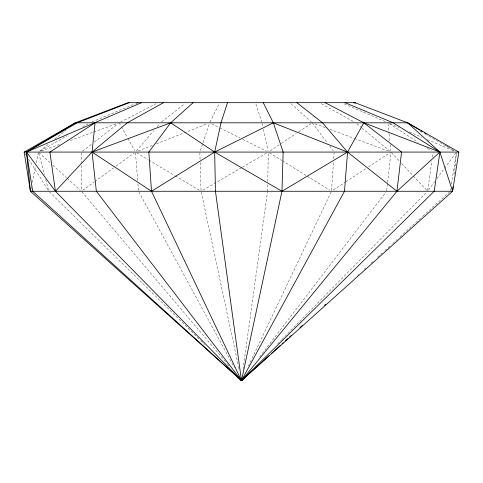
<?xml version="1.0" encoding="UTF-8"?>
<svg xmlns="http://www.w3.org/2000/svg" width="483" height="483" viewBox="0 0 483 483"><rect width="100%" height="100%" fill="white"/><g stroke="black" fill="none" stroke-linecap="round" stroke-linejoin="round"><path stroke-width="0.36" stroke-dasharray="2.42 1.81" d="M267.552 191.268L267.685 184.482M267.745 181.469L268.306 152.833M331.549 190.531L333.518 161.69M333.723 158.732L334.127 152.815M454.28 174.26L456.429 152.815M386.726 190.531L387.541 183.135M387.62 182.393L390.952 152.079M243.082 369.109L267.449 192.017M427.684 190.531L431.856 160.948M432.376 157.253L433.003 152.815M450.416 190.531L450.651 189.052M451.466 183.872L456.387 152.815M31.015 188.364L31.31 186.915M32.204 182.556L35.633 165.868M36.225 162.964L38.308 152.803M200.324 150.648L202.721 143.511M202.957 142.799L209.429 123.527M248.431 366.042L331.181 191.95M210.002 122.139L219.083 104.02M428.469 190.061L434.7 181.62M436.922 178.607L456.055 152.682M259.613 356.985L386.183 191.866M136.405 150.95L153.715 130.688M157.084 126.751L159.487 123.938M277.683 343.799L281.378 340.038M281.903 339.501L427.05 191.805M357.523 275.407L358.64 274.392M364.23 269.321L365.903 267.799M370.932 263.241L372.61 261.72M377.64 257.155L382.113 253.104M384.909 250.568L389.938 246.004M392.733 243.474L397.201 239.417M399.996 236.881L422.353 216.607M422.915 216.1L449.739 191.775M39.63 151.149L49.012 143.717M54.875 139.068L66.014 130.241M161.618 121.897L184.385 104.05M82.605 151.161L92.042 143.843M94.396 142.014L117.985 123.726M82.641 190.387L94.173 182.019M94.777 181.578L113.596 167.927M116.023 166.17L134.232 152.96M270.184 150.841L280.72 143.831M281.335 143.421L296.212 133.525M298.693 131.877L311.088 123.636M333.379 190.03L345.273 182.194M345.894 181.777L365.921 168.579M368.426 166.931L389.703 152.9M202.987 190.139L241.802 167.529M242.448 167.148L267.027 152.833M40.409 150.968L67.083 135.777M82.702 126.884L87.906 123.92M120.502 122.114L155.931 103.724M91.915 121.945L135.174 103.833M138.247 150.974L152.948 145.172M156.45 143.795L207.563 123.642M41.29 151.052L60.405 144.121M70.319 140.523L92.971 132.312M93.678 132.052L116.331 123.835M315.133 123.853L325.663 127.778M329.877 129.341L353.749 138.229M354.45 138.488L388.145 151.034M390.01 123.696L399.018 127.542M409.403 131.974L421.87 137.299M427.413 139.659L453.73 150.895M344.252 103.863L385.887 121.921M211.687 123.817L219.107 127.518M219.777 127.856L240.003 137.951M242.701 139.291L266.302 151.07M321.491 103.779L354.401 122.078M420.107 131.068L422.71 132.565M425.306 134.069L442.857 144.2M443.503 144.574L451.303 149.078M451.949 149.452L454.551 150.95L453.283 150.153M136.731 152.845L148.305 159.758M148.951 160.145L174.677 175.516M175.323 175.897L199.117 190.115M445.561 145.528L450.065 148.227M269.599 152.869L281.722 160.392M282.362 160.785L306.614 175.83M307.248 176.223L329.587 190.079M389.189 123.624L418.049 142.322M427.461 148.42L431.222 150.859M356.877 123.769L361.495 127.609M362.075 128.086L389.799 151.119M291.001 103.688L311.203 121.807M50.027 162.626L38.459 152.079L44.394 174.574M52.78 165.138L66.551 177.702M67.101 178.203L80.323 190.266M49.338 191.793L200.354 340.183M200.892 340.714L204.653 344.409M391.465 152.622L399.604 161.328M401.639 163.508L412.826 175.48M413.333 176.029L426.561 190.181M81.911 191.842L227.167 363.657M227.559 364.182L229.51 366.488M312.326 122.809L327.486 143.119M329.714 146.101L333.282 150.883M25.345 153.974L26.136 155.236M28.521 159.028L48.004 190.006M119.162 122.809L120.973 126.063M121.336 126.715L127.488 137.77M127.85 138.422L134.721 150.774M138.863 191.926L234.43 367.762M255.948 104.068L261.774 122.114M45.734 179.658L48.608 190.544M262.154 123.545L262.788 126.468M263.422 129.396L268.005 150.611M201.206 192.005L238.451 366.343M238.608 367.08L239.079 369.284M388.012 123.563L389.02 133.314M389.099 134.069L389.872 141.573M390.179 144.574L390.801 150.575M135.5 152.815L137.697 180.914M137.927 183.872L138.446 190.531M199.865 152.833L200.077 159.613M200.167 162.626L201.025 190.513M81.428 152.833L81.428 162.626M81.428 165.645L81.428 190.513"/><path stroke-width="0.72" d="M355.283 102.68L128.037 102.68L75.39 122.809L24.15 152.079L30.417 191.268L241.168 380.32L241.832 380.32L452.583 191.268L453.024 186.83M419.83 130.126L407.61 122.809L75.39 122.809L26.499 152.079L30.417 191.268L452.583 191.268L458.85 152.079L407.61 122.809L354.963 102.68M30.417 191.268L30.719 189.819M241.56 380.32L281.951 191.268L283.153 152.079L273.336 122.809L263.247 102.68M227.499 102.68L221.003 122.809L214.675 152.079L215.448 191.268L241.458 380.32M241.663 380.32L344.494 191.268L347.555 152.079L363.838 122.809L439.922 152.079L452.583 191.268M242.647 379.125L241.729 380.32L396.954 191.268L439.922 152.079L407.61 122.809M269.212 355.482L241.826 380.32L245.485 376.559M241.802 380.32L434.199 191.268L439.922 152.079L393.144 122.809L345.079 102.68M271.446 353.459L280.394 345.345M282.066 343.83L283.189 342.815M285.423 340.787L288.218 338.251M289.335 337.237L291.569 335.208M299.955 327.607L302.189 325.578M324.546 305.304L325.663 304.296M193.122 102.68L170.674 122.809L148.824 152.079L151.499 191.268L241.361 380.32M74.219 123.739L75.39 122.809M163.483 102.68L127.283 122.809L92.048 152.079L55.424 191.268L241.21 380.32L32.699 191.268L26.499 152.079L77.189 122.809L129.269 102.68M141.477 102.68L26.499 152.079L55.424 191.268L49.894 152.079L95.066 122.809L92.048 152.079L96.358 191.268L241.271 380.32L240.226 379.167M136.544 103.253L137.921 102.68M24.15 152.079L458.85 152.079M353.731 102.68L355.144 103.223M325.059 102.68L363.838 122.809L401.572 152.079L396.954 191.268L347.555 152.079L322.553 122.809L296.864 102.68M421.116 130.899L422.408 131.666M424.334 132.825L425.62 133.592M233.138 372.399L234.75 373.981M237.437 376.625L241.198 380.32M214.675 152.079L151.499 191.268L92.048 152.079L170.674 122.809L214.675 152.079L281.951 191.268L347.555 152.079L273.336 122.809L214.675 152.079"/></g></svg>
